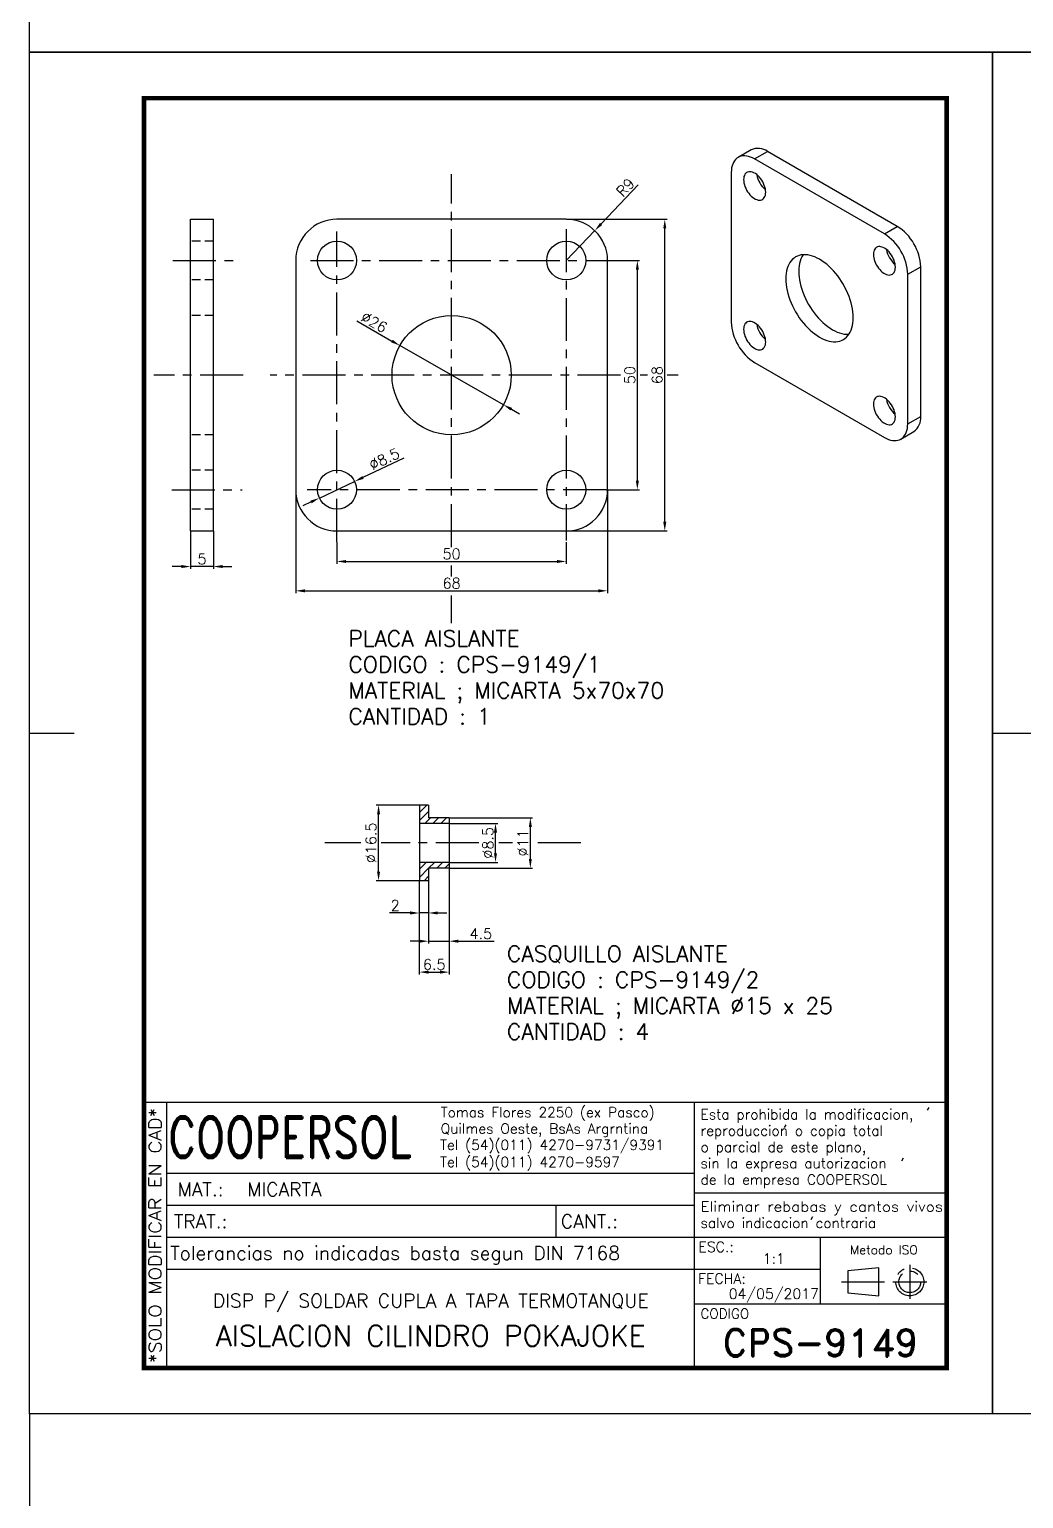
# Model space of a CAD drawing. Extents: x -13768 to 18086, y -10615 to 1188.
# Drawn here: x 0 to 216.8, y -18.5 to 302 of the extents above; entities that cross this region are included whole.
import ezdxf
from ezdxf.enums import TextEntityAlignment as Align

# ---------------------------------------------------------------- set-up
doc = ezdxf.new("R2010")
doc.units = 0
doc.header["$LTSCALE"] = 7.5
doc.header["$MEASUREMENT"] = 0
doc.linetypes.add('CENTER', pattern=[2, 1.25, -0.25, 0.25, -0.25])
doc.linetypes.add('HIDDEN', pattern=[0.375, 0.25, -0.125])
doc.layers.get('0').update_dxf_attribs({"linetype": 'CONTINUOUS'})
doc.layers.get('DEFPOINTS').update_dxf_attribs({"linetype": 'CONTINUOUS'})
for name, color, linetype in [('1', 1, 'CENTER'), ('CL', 1, 'CENTER'), ('CO', 3, 'CONTINUOUS'), ('FI', 1, 'CONTINUOUS'), ('OC', 1, 'HIDDEN'), ('RY', 5, 'CONTINUOUS')]:
    doc.layers.add(name, color=color, linetype=linetype)
doc.styles.add('ROMAND', font='ROMAND')
doc.styles.add('ROMANS', font='ROMANS.SHX')
doc.dimstyles.new('1', dxfattribs={"dimtxt": 2.3, "dimasz": 2, "dimexe": 0.5, "dimexo": 0.0625, "dimgap": 0.5, "dimtad": 1, "dimdec": 4, "dimdsep": 46, "dimtxsty": 'ROMANS', "dimcen": -2, "dimclrt": 7, "dimadec": 0, "dimazin": 0, "dimtfac": 0.869565, "dimtdec": 4, "dimtmove": 0, "dimatfit": 3, "dimfxl": 1, "dimtolj": 1, "dimarcsym": 0})

# ---------------------------------------------------------------- blocks, each defined once
blk = doc.blocks.new('A3G')
for p, q in [((235, 292), (235, 297)), ((0, 148.5), (9.75, 148.5)), ((235, 5), (235, 0))]:
    blk.add_line(p, q)
blk.add_lwpolyline([(0, 297), (420, 297), (420, 0), (0, 0)], close=True)
at = {"const_width": 1}
blk.add_lwpolyline([(25, 287), (410, 287), (410, 10), (25, 10)], close=True, dxfattribs=at)
blk = doc.blocks.new('A4G')
blk.add_line((0, 148.5), (9.75, 148.5))
blk.add_lwpolyline([(0, 297), (210, 297), (210, 0), (0, 0)], close=True)
at = {"const_width": 1}
blk.add_lwpolyline([(25, 287), (200, 287), (200, 10), (25, 10)], close=True, dxfattribs=at)
blk = doc.blocks.new('COOPERSOLROT-02')
for p, q in [((0, 58), (175, 58)), ((0, 0), (0, 58)), ((5, 0), (5, 58)), ((120, 0), (120, 58)), ((175, 0), (175, 58)), ((5, 42.5), (120, 42.5)), ((5, 35.5), (120, 35.5)), ((89.89, 28.5), (89.89, 35.5)), ((120, 38.19), (175, 38.19)), ((5, 28.5), (175, 28.5)), ((147.5, 14), (147.5, 28.5)), ((147.5, 21.5), (5, 21.5)), ((120, 14), (175, 14)), ((0, 0), (175, 0))]:
    blk.add_line(p, q)
at = {"color": 1, "linetype": 'CENTER'}
blk.add_line((166.98, 22.51), (166.98, 15.06), dxfattribs=at)
for points in [[(152.09, 18.79), (161.93, 18.79)], [(163.26, 18.79), (170.71, 18.79)]]:
    blk.add_lwpolyline(points, dxfattribs=at)
at = {"layer": '1'}
for points in [[(170.85, 56.26), (171.21, 56.85)], [(139.66, 52.43), (140.02, 53.02)], [(165.28, 45.22), (165.64, 45.81)], [(145.46, 32.42), (145.82, 33.01)]]:
    blk.add_lwpolyline(points, dxfattribs=at)
blk.add_lwpolyline([(160.25, 18.79), (160.25, 21.83), (153.47, 21.16), (153.47, 16.41), (160.25, 15.74)], close=True, dxfattribs=at)
for radius in [3.05, 2.37]:
    blk.add_circle((166.98, 18.79), radius, dxfattribs=at)
at = {"style": 'ROMANS', "width": 0.996387}
blk.add_text('*SOLO MODIFICAR EN CAD*', height=2.7, rotation=90, dxfattribs=at).set_placement((3.77, 1.09), (3.77, 56.81), align=Align.FIT)
at = {"style": 'ROMAND', "width": 0.75}
blk.add_text('COOPERSOL', height=9, dxfattribs=at).set_placement((5.26, 45.85))
at = {"style": 'ROMANS'}
for s, p in [('MAT.:', (7.32, 37.47)), ('TRAT.:', (6.5, 30.47)), ('CANT.:', (90.89, 30.47)), ('Tolerancias no indicadas basta segun DIN 7168', (5.7, 23.56))]:
    blk.add_text(s, height=3, dxfattribs=at).set_placement(p)
for tag, height, style, p in [('CONJUNTO', 2.3, 'ROMANS', (62.5, 17.5)), ('SUBCONJUNTO', 3, 'ROMANS', (62.5, 11.5)), ('DENOMINACION', 4.5, 'ROMANS', (62.5, 4.75)), ('COD-PLA', 6, 'ROMAND', (147.5, 5.5))]:
    blk.add_attdef(tag, text='', height=height, dxfattribs=dict(style=style)).set_placement(p, align=Align.MIDDLE)
at = {"layer": '1', "style": 'ROMANS'}
for s, height, p in [('Tomas Flores 2250 (ex Pasco)', 2.2, (64.69, 54.68)), ('Esta prohibida la modificacion,', 2.2, (121.36, 54.23)), ('Quilmes Oeste, BsAs Argrntina', 2.2, (64.69, 51.12)), ('reproduccion o copia total', 2.2, (121.36, 50.67)), ('Tel (54)(011) 4270-9731/9391', 2.2, (64.55, 47.56)), ('o parcial de este plano,', 2.2, (121.36, 47.11)), ('Tel (54)(011) 4270-9597', 2.2, (64.55, 43.83)), ('sin la expresa autorizacion ', 2.2, (121.36, 43.55)), ('de la empresa COOPERSOL', 2.2, (121.36, 39.99)), ('salvo indicacion contraria', 2.2, (121.36, 30.54)), ('ESC.:', 2.25, (120.89, 25.29)), ('FECHA:', 2.25, (120.81, 18.36)), ('CODIGO', 2.16, (121.33, 10.78))]:
    blk.add_text(s, height=height, dxfattribs=at).set_placement(p)
at = {"layer": '1', "style": 'ROMANS', "width": 0.96139}
blk.add_text('Eliminar rebabas y cantos vivos', height=2.2, dxfattribs=at).set_placement((121.34, 34.1), (174.21, 34.1), align=Align.FIT)
at = {"layer": '1', "style": 'ROMANS'}
blk.add_text('Metodo ISO', height=1.948, dxfattribs=at).set_placement((161.34, 25.77), align=Align.MIDDLE)
for tag, p in [('MAT', (22.51, 37.47)), ('TRAT', (22.51, 30.47)), ('CANT', (106.49, 30.47))]:
    blk.add_attdef(tag, p, '', height=3, dxfattribs=at)
for tag, p in [('ESC', (137.33, 22.73)), ('FECHA', (137.33, 15.06))]:
    blk.add_attdef(tag, text='', height=2.25, dxfattribs=at).set_placement(p, align=Align.CENTER)
blk = doc.blocks.new('*D165')
at = {"layer": 'CO', "color": 0, "lineweight": -2}
for p, q in [((67.07, 190.16), (67.07, 185.43)), ((117.07, 190.16), (117.07, 185.43)), ((69.07, 185.93), (115.07, 185.93))]:
    blk.add_line(p, q, dxfattribs=at)
at = {"layer": 'CO', "color": 0}
for points in [[(69.07, 186.26), (69.07, 185.6), (67.07, 185.93)], [(115.07, 186.26), (115.07, 185.6), (117.07, 185.93)]]:
    blk.add_solid(points, dxfattribs=at)
at = {"layer": 'DEFPOINTS', "color": 0}
for p in [(67.07, 190.22), (117.07, 190.22), (117.07, 185.93)]:
    blk.add_point(p, dxfattribs=at)
at = {"layer": 'CO', "color": 7, "insert": (92.07, 187.58), "char_height": 2.3, "attachment_point": 5, "style": 'ROMANS'}
blk.add_mtext('\\A1;50', dxfattribs=at)
blk = doc.blocks.new('*D166')
at = {"layer": 'CO', "color": 0, "lineweight": -2}
for p, q in [((58.07, 201.52), (58.07, 179.03)), ((126.07, 201.52), (126.07, 179.03)), ((60.07, 179.53), (124.07, 179.53))]:
    blk.add_line(p, q, dxfattribs=at)
at = {"layer": 'CO', "color": 0}
for points in [[(60.07, 179.86), (60.07, 179.19), (58.07, 179.53)], [(124.07, 179.86), (124.07, 179.19), (126.07, 179.53)]]:
    blk.add_solid(points, dxfattribs=at)
at = {"layer": 'DEFPOINTS', "color": 0}
for p in [(58.07, 201.58), (126.07, 201.58), (126.07, 179.53)]:
    blk.add_point(p, dxfattribs=at)
at = {"layer": 'CO', "color": 7, "insert": (92.07, 181.18), "char_height": 2.3, "attachment_point": 5, "style": 'ROMANS'}
blk.add_mtext('\\A1;68', dxfattribs=at)
blk = doc.blocks.new('*D167')
at = {"layer": 'CO', "color": 0, "lineweight": -2}
for p, q in [((126.88, 251.58), (133.07, 251.58)), ((132.57, 203.58), (132.57, 249.58)), ((125.85, 201.58), (133.07, 201.58))]:
    blk.add_line(p, q, dxfattribs=at)
at = {"layer": 'CO', "color": 0}
for points in [[(132.24, 249.58), (132.91, 249.58), (132.57, 251.58)], [(132.24, 203.58), (132.91, 203.58), (132.57, 201.58)]]:
    blk.add_solid(points, dxfattribs=at)
at = {"layer": 'DEFPOINTS', "color": 0}
for p in [(126.82, 251.58), (132.57, 251.58), (125.79, 201.58)]:
    blk.add_point(p, dxfattribs=at)
at = {"layer": 'CO', "color": 7, "insert": (130.92, 226.58), "char_height": 2.3, "attachment_point": 5, "rotation": 90, "style": 'ROMANS'}
blk.add_mtext('\\A1;50', dxfattribs=at)
blk = doc.blocks.new('*D168')
at = {"layer": 'CO', "color": 0, "lineweight": -2}
for p, q in [((117.14, 260.58), (139.05, 260.58)), ((138.55, 194.58), (138.55, 258.58)), ((117.14, 192.58), (139.05, 192.58))]:
    blk.add_line(p, q, dxfattribs=at)
at = {"layer": 'CO', "color": 0}
for points in [[(138.22, 258.58), (138.89, 258.58), (138.55, 260.58)], [(138.22, 194.58), (138.89, 194.58), (138.55, 192.58)]]:
    blk.add_solid(points, dxfattribs=at)
at = {"layer": 'DEFPOINTS', "color": 0}
for p in [(117.07, 260.58), (138.55, 260.58), (117.07, 192.58)]:
    blk.add_point(p, dxfattribs=at)
at = {"layer": 'CO', "color": 7, "insert": (136.9, 226.58), "char_height": 2.3, "attachment_point": 5, "rotation": 90, "style": 'ROMANS'}
blk.add_mtext('\\A1;68', dxfattribs=at)
blk = doc.blocks.new('*D169')
at = {"layer": 'CO', "color": 0, "lineweight": -2}
for p, q in [((132.77, 268.06), (124.66, 259.55)), ((117.07, 251.58), (123.28, 258.1))]:
    blk.add_line(p, q, dxfattribs=at)
at = {"layer": 'CO', "color": 0}
blk.add_solid([(124.42, 259.78), (124.9, 259.32), (123.28, 258.1)], dxfattribs=at)
at = {"layer": 'DEFPOINTS', "color": 0}
for p in [(123.28, 258.1), (117.07, 251.58)]:
    blk.add_point(p, dxfattribs=at)
at = {"layer": 'CO', "color": 7, "insert": (129.98, 267.53), "char_height": 2.3, "attachment_point": 5, "rotation": 46.3952, "style": 'ROMANS'}
blk.add_mtext('\\A1;R9', dxfattribs=at)
blk = doc.blocks.new('*D170')
at = {"layer": 'CO', "color": 0, "lineweight": -2}
for p, q in [((81.68, 208.47), (72.73, 204.25)), ((63.23, 199.77), (70.92, 203.39)), ((61.42, 198.91), (59.61, 198.06))]:
    blk.add_line(p, q, dxfattribs=at)
at = {"layer": 'CO', "color": 0}
for points in [[(72.58, 204.55), (72.87, 203.95), (70.92, 203.39)], [(61.28, 199.21), (61.56, 198.61), (63.23, 199.77)]]:
    blk.add_solid(points, dxfattribs=at)
at = {"layer": 'DEFPOINTS', "color": 0}
for p in [(70.92, 203.39), (63.23, 199.77)]:
    blk.add_point(p, dxfattribs=at)
at = {"layer": 'CO', "color": 7, "insert": (77.4, 208.28), "char_height": 2.3, "attachment_point": 5, "rotation": 25.2679, "style": 'ROMANS'}
blk.add_mtext('\\A1;∅8.5', dxfattribs=at)
blk = doc.blocks.new('*D171')
at = {"layer": 'CO', "color": 0, "lineweight": -2}
for p, q in [((71.4, 238.39), (79.05, 234.02)), ((103.36, 220.13), (80.79, 233.03)), ((105.1, 219.14), (106.84, 218.15))]:
    blk.add_line(p, q, dxfattribs=at)
at = {"layer": 'CO', "color": 0}
for points in [[(79.21, 234.31), (78.88, 233.73), (80.79, 233.03)], [(105.26, 219.43), (104.93, 218.85), (103.36, 220.13)]]:
    blk.add_solid(points, dxfattribs=at)
at = {"layer": 'DEFPOINTS', "color": 0}
for p in [(80.79, 233.03), (103.36, 220.13)]:
    blk.add_point(p, dxfattribs=at)
at = {"layer": 'CO', "color": 7, "insert": (75.18, 238.13), "char_height": 2.3, "attachment_point": 5, "rotation": 330.2618, "style": 'ROMANS'}
blk.add_mtext('\\A1;∅26', dxfattribs=at)
blk = doc.blocks.new('*D172')
at = {"layer": 'CO', "color": 0, "lineweight": -2}
for p, q in [((35.14, 192.52), (35.14, 184.32)), ((40.14, 192.52), (40.14, 184.32)), ((33.14, 184.82), (31.14, 184.82)), ((40.14, 184.82), (35.14, 184.82)), ((42.14, 184.82), (44.14, 184.82))]:
    blk.add_line(p, q, dxfattribs=at)
at = {"layer": 'CO', "color": 0}
for points in [[(33.14, 185.16), (33.14, 184.49), (35.14, 184.82)], [(42.14, 185.16), (42.14, 184.49), (40.14, 184.82)]]:
    blk.add_solid(points, dxfattribs=at)
at = {"layer": 'DEFPOINTS', "color": 0}
for p in [(35.14, 192.58), (40.14, 192.58), (35.14, 184.82)]:
    blk.add_point(p, dxfattribs=at)
at = {"layer": 'CO', "color": 7, "insert": (37.64, 186.47), "char_height": 2.3, "attachment_point": 5, "style": 'ROMANS'}
blk.add_mtext('\\A1;5', dxfattribs=at)
blk = doc.blocks.new('*D173')
at = {"layer": 'CO', "color": 0, "lineweight": -2}
for p, q in [((85.03, 116.23), (85.03, 108.75)), ((87.03, 116.23), (87.03, 108.75)), ((83.03, 109.25), (78.5, 109.25)), ((87.03, 109.25), (85.03, 109.25)), ((89.03, 109.25), (91.03, 109.25))]:
    blk.add_line(p, q, dxfattribs=at)
at = {"layer": 'CO', "color": 0}
for points in [[(83.03, 109.59), (83.03, 108.92), (85.03, 109.25)], [(89.03, 109.59), (89.03, 108.92), (87.03, 109.25)]]:
    blk.add_solid(points, dxfattribs=at)
at = {"layer": 'DEFPOINTS', "color": 0}
for p in [(85.03, 116.29), (87.03, 116.29), (85.03, 109.25)]:
    blk.add_point(p, dxfattribs=at)
at = {"layer": 'CO', "color": 7, "insert": (79.77, 110.9), "char_height": 2.3, "attachment_point": 5, "style": 'ROMANS'}
blk.add_mtext('\\A1;2', dxfattribs=at)
blk = doc.blocks.new('*D174')
at = {"layer": 'CO', "color": 0, "lineweight": -2}
for p, q in [((91.53, 118.98), (91.53, 102.6)), ((87.03, 116.16), (87.03, 102.6)), ((85.03, 103.1), (83.03, 103.1)), ((87.03, 103.1), (91.53, 103.1)), ((93.53, 103.1), (101.35, 103.1))]:
    blk.add_line(p, q, dxfattribs=at)
at = {"layer": 'CO', "color": 0}
for points in [[(85.03, 103.43), (85.03, 102.76), (87.03, 103.1)], [(93.53, 103.43), (93.53, 102.76), (91.53, 103.1)]]:
    blk.add_solid(points, dxfattribs=at)
at = {"layer": 'DEFPOINTS', "color": 0}
for p in [(91.53, 119.04), (87.03, 116.23), (91.53, 103.1)]:
    blk.add_point(p, dxfattribs=at)
at = {"layer": 'CO', "color": 7, "insert": (98.44, 104.75), "char_height": 2.3, "attachment_point": 5, "style": 'ROMANS'}
blk.add_mtext('\\A1;4.5', dxfattribs=at)
blk = doc.blocks.new('*D175')
at = {"layer": 'CO', "color": 0, "lineweight": -2}
for p, q in [((91.53, 118.98), (91.53, 95.85)), ((85.03, 116.16), (85.03, 95.85)), ((87.03, 96.35), (89.53, 96.35))]:
    blk.add_line(p, q, dxfattribs=at)
at = {"layer": 'CO', "color": 0}
for points in [[(87.03, 96.68), (87.03, 96.02), (85.03, 96.35)], [(89.53, 96.68), (89.53, 96.02), (91.53, 96.35)]]:
    blk.add_solid(points, dxfattribs=at)
at = {"layer": 'DEFPOINTS', "color": 0}
for p in [(91.53, 119.04), (85.03, 116.23), (91.53, 96.35)]:
    blk.add_point(p, dxfattribs=at)
at = {"layer": 'CO', "color": 7, "insert": (88.28, 98), "char_height": 2.3, "attachment_point": 5, "style": 'ROMANS'}
blk.add_mtext('\\A1;6.5', dxfattribs=at)
blk = doc.blocks.new('*D176')
at = {"layer": 'CO', "color": 0, "lineweight": -2}
for p, q in [((91.6, 128.79), (102.14, 128.79)), ((101.64, 122.29), (101.64, 126.79)), ((91.6, 120.29), (102.14, 120.29))]:
    blk.add_line(p, q, dxfattribs=at)
at = {"layer": 'CO', "color": 0}
for points in [[(101.31, 126.79), (101.97, 126.79), (101.64, 128.79)], [(101.31, 122.29), (101.97, 122.29), (101.64, 120.29)]]:
    blk.add_solid(points, dxfattribs=at)
at = {"layer": 'DEFPOINTS', "color": 0}
for p in [(91.53, 128.79), (101.64, 128.79), (91.53, 120.29)]:
    blk.add_point(p, dxfattribs=at)
at = {"layer": 'CO', "color": 7, "insert": (99.99, 124.54), "char_height": 2.3, "attachment_point": 5, "rotation": 90, "style": 'ROMANS'}
blk.add_mtext('\\A1;%%C8.5', dxfattribs=at)
blk = doc.blocks.new('*D177')
at = {"layer": 'CO', "color": 0, "lineweight": -2}
for p, q in [((91.6, 130.04), (109.74, 130.04)), ((109.24, 121.04), (109.24, 128.04)), ((91.6, 119.04), (109.74, 119.04))]:
    blk.add_line(p, q, dxfattribs=at)
at = {"layer": 'CO', "color": 0}
for points in [[(108.91, 128.04), (109.57, 128.04), (109.24, 130.04)], [(108.91, 121.04), (109.57, 121.04), (109.24, 119.04)]]:
    blk.add_solid(points, dxfattribs=at)
at = {"layer": 'DEFPOINTS', "color": 0}
for p in [(91.53, 130.04), (109.24, 130.04), (91.53, 119.04)]:
    blk.add_point(p, dxfattribs=at)
at = {"layer": 'CO', "color": 7, "insert": (107.59, 124.54), "char_height": 2.3, "attachment_point": 5, "rotation": 90, "style": 'ROMANS'}
blk.add_mtext('\\A1;%%C11', dxfattribs=at)
blk = doc.blocks.new('*D178')
at = {"layer": 'CO', "color": 0, "lineweight": -2}
for p, q in [((84.97, 132.79), (75.64, 132.79)), ((76.14, 118.29), (76.14, 130.79)), ((84.97, 116.29), (75.64, 116.29))]:
    blk.add_line(p, q, dxfattribs=at)
at = {"layer": 'CO', "color": 0}
for points in [[(75.81, 130.79), (76.47, 130.79), (76.14, 132.79)], [(75.81, 118.29), (76.47, 118.29), (76.14, 116.29)]]:
    blk.add_solid(points, dxfattribs=at)
at = {"layer": 'DEFPOINTS', "color": 0}
for p in [(76.14, 132.79), (85.03, 132.79), (85.03, 116.29)]:
    blk.add_point(p, dxfattribs=at)
at = {"layer": 'CO', "color": 7, "insert": (74.49, 124.54), "char_height": 2.3, "attachment_point": 5, "rotation": 90, "style": 'ROMANS'}
blk.add_mtext('\\A1;%%C16.5', dxfattribs=at)
blk = doc.blocks.new('A1G')
blk.add_lwpolyline([(0, 0), (841, 0), (841, 594), (0, 594)], close=True)

msp = doc.modelspace()

# ---------------------------------------------------------------- hatches: boundary and pattern name
at = {"layer": 'RY'}
h = msp.add_hatch(dxfattribs=at)
h.set_pattern_fill('ANSI31', color=256, scale=10, style=0)
h.set_pattern_definition([(45, (12673.4259, -11905.4418), (-0.88388348, 0.88388348), [])])
h.paths.add_polyline_path([(91.53336, 130.03838), (87.03336, 130.03838), (87.03336, 132.78838), (85.03336, 132.78838), (85.03336, 128.78838), (91.53336, 128.78838)])
h.paths.add_polyline_path([(91.53336, 120.28838), (85.03336, 120.28838), (85.03336, 116.28838), (87.03336, 116.28838), (87.03336, 119.03838), (91.53336, 119.03838)])

# ---------------------------------------------------------------- linework, layer by layer
for p, q in [((35.13797, 192.58065), (35.13797, 260.58065)), ((35.13797, 260.58065), (40.13797, 260.58065)), ((40.13797, 192.58065), (40.13797, 260.58065)), ((117.07399, 260.58065), (67.07399, 260.58065)), ((58.07399, 251.58065), (58.07399, 201.58065)), ((126.07399, 201.58065), (126.07399, 251.58065)), ((35.13797, 192.58065), (40.13797, 192.58065)), ((67.07399, 192.58065), (117.07399, 192.58065)), ((85.03336, 132.78838), (85.03336, 116.28838)), ((87.03336, 132.78838), (85.03336, 132.78838)), ((87.03336, 132.78838), (87.03336, 130.03838)), ((91.53336, 128.78838), (85.03336, 128.78838)), ((91.53336, 130.03838), (87.03336, 130.03838)), ((91.53336, 130.03838), (91.53336, 119.03838)), ((91.53336, 120.28838), (85.03336, 120.28838)), ((91.53336, 119.03838), (87.03336, 119.03838)), ((87.03336, 119.03838), (87.03336, 116.28838)), ((87.03336, 116.28838), (85.03336, 116.28838))]:
    msp.add_line(p, q)
for centre, radius in [((67.07399, 251.58065), 4.25), ((117.07399, 251.58065), 4.25), ((92.07399, 226.58065), 13), ((67.07399, 201.58065), 4.25), ((117.07399, 201.58065), 4.25)]:
    msp.add_circle(centre, radius)
for centre, start, end in [((67.07399, 251.58065), 90, 180), ((117.07399, 251.58065), 0, 90), ((67.07399, 201.58065), 180, 270), ((117.07399, 201.58065), 270, 0)]:
    msp.add_arc(centre, 9, start, end)
at = {"layer": 'CL'}
for p, q in [((92.07399, 189.04485), (92.07399, 270.41684)), ((67.07399, 190.21893), (67.07399, 257.94642)), ((117.07399, 258.40342), (117.07399, 190.51057)), ((31.29608, 251.58065), (45.89499, 251.58065)), ((61.26533, 251.58065), (126.81762, 251.58065)), ((46.61248, 226.58065), (27.1425, 226.58065)), ((128.93205, 226.58065), (52.47825, 226.58065)), ((134.77064, 226.58065), (133.15485, 226.58065)), ((141.50395, 226.58065), (139.08232, 226.58065)), ((31.0365, 201.58065), (46.39991, 201.58065)), ((125.79065, 201.58065), (60.57486, 201.58065)), ((92.07399, 182.67129), (92.07399, 185.04434)), ((92.07399, 172.47646), (92.07399, 178.54172)), ((72.25475, 124.53838), (64.39614, 124.53838)), ((98.00942, 124.53838), (76.73014, 124.53838)), ((105.35586, 124.53838), (102.40038, 124.53838)), ((120.22651, 124.53838), (110.16897, 124.53838))]:
    msp.add_line(p, q, dxfattribs=at)
at = {"layer": 'FI'}
for p, q in [((157.38084, 275.71841), (154.55241, 274.08559)), ((158.15212, 273.72914), (160.98055, 275.36195)), ((186.43639, 257.40097), (158.15212, 273.72914)), ((189.26482, 259.03379), (160.98055, 275.36195)), ((153.06095, 270.78911), (153.06095, 238.12748)), ((186.43639, 257.40097), (189.26482, 259.03379)), ((191.52756, 248.58281), (194.35599, 250.21563)), ((194.35599, 217.55399), (194.35599, 250.21563)), ((191.52756, 215.92118), (191.52756, 248.58281)), ((158.15212, 229.30932), (186.43639, 212.98115)), ((191.52756, 215.92118), (194.35599, 217.55399)), ((190.0361, 212.6247), (192.86453, 214.25751))]:
    msp.add_line(p, q, dxfattribs=at)
at = {"layer": 'FI', "flags": 128}
for points in [[(158.15212, 273.72914), (157.7084, 273.96292), (157.26805, 274.15018), (156.83443, 274.2895), (156.41084, 274.3798), (156.0005, 274.42042), (155.60654, 274.41102), (155.23195, 274.3517), (154.87958, 274.24289), (154.55212, 274.08543), (154.25206, 273.88051), (153.98168, 273.6297), (153.74304, 273.3349), (153.53796, 272.99836), (153.36799, 272.62263), (153.23443, 272.21059), (153.1383, 271.76535), (153.08033, 271.29032), (153.06095, 270.78911)], [(160.55629, 266.46215), (160.53733, 266.82105), (160.48075, 267.19617), (160.38746, 267.58161), (160.25891, 267.97129), (160.09713, 268.35905), (159.90468, 268.73878), (159.68459, 269.10449), (159.44034, 269.45043), (159.17577, 269.77112), (158.89505, 270.06152), (158.60262, 270.31704), (158.30308, 270.53366), (158.00116, 270.70795), (157.70163, 270.83717), (157.40919, 270.91929), (157.12848, 270.95299), (156.86391, 270.93777), (156.61965, 270.87385), (156.39956, 270.76224), (156.20711, 270.6047), (156.04534, 270.40373), (155.91679, 270.16248), (155.82349, 269.88476), (155.76692, 269.57495), (155.74796, 269.23794), (155.76692, 268.87904), (155.82349, 268.50391), (155.91679, 268.11847), (156.04534, 267.7288), (156.20711, 267.34104), (156.39956, 266.96131), (156.61965, 266.59559), (156.86391, 266.24966), (157.12848, 265.92896), (157.40919, 265.63857), (157.70163, 265.38304), (158.00116, 265.16643), (158.30308, 264.99214), (158.60262, 264.86291), (158.89505, 264.7808), (159.17577, 264.74709), (159.44034, 264.76232), (159.68459, 264.82624), (159.90468, 264.93785), (160.09713, 265.09538), (160.25891, 265.29636), (160.38746, 265.53761), (160.48075, 265.81533), (160.53733, 266.12514), (160.55629, 266.46215)], [(188.84056, 250.13399), (188.8216, 250.49289), (188.76503, 250.86801), (188.67173, 251.25345), (188.54318, 251.64312), (188.3814, 252.03088), (188.18895, 252.41062), (187.96886, 252.77633), (187.72461, 253.12227), (187.46004, 253.44296), (187.17932, 253.73336), (186.88689, 253.98888), (186.58735, 254.20549), (186.28543, 254.37979), (185.9859, 254.50901), (185.69347, 254.59112), (185.41275, 254.62483), (185.14818, 254.60961), (184.90392, 254.54569), (184.68383, 254.43408), (184.49138, 254.27654), (184.32961, 254.07556), (184.20106, 253.83431), (184.10776, 253.55659), (184.05119, 253.24679), (184.03223, 252.90977), (184.05119, 252.55088), (184.10776, 252.17575), (184.20106, 251.79031), (184.32961, 251.40064), (184.49138, 251.01288), (184.68383, 250.63315), (184.90392, 250.26743), (185.14818, 249.9215), (185.41275, 249.6008), (185.69347, 249.3104), (185.9859, 249.05488), (186.28543, 248.83827), (186.58735, 248.66397), (186.88689, 248.53475), (187.17932, 248.45264), (187.46004, 248.41893), (187.72461, 248.43415), (187.96886, 248.49807), (188.18895, 248.60968), (188.3814, 248.76722), (188.54318, 248.9682), (188.67173, 249.20945), (188.76503, 249.48717), (188.8216, 249.79698), (188.84056, 250.13399)], [(179.64817, 239.10982), (179.62943, 239.72645), (179.57332, 240.36158), (179.48011, 241.01195), (179.35028, 241.67427), (179.1845, 242.34515), (178.98361, 243.02118), (178.74863, 243.69891), (178.48076, 244.37489), (178.18137, 245.04567), (177.85197, 245.70784), (177.49426, 246.35802), (177.11005, 246.99289), (176.70129, 247.60923), (176.27008, 248.2039), (175.81861, 248.77385), (175.34918, 249.31619), (174.86419, 249.82816), (174.36609, 250.30714), (173.85744, 250.75069), (173.34083, 251.15656), (172.81888, 251.52268), (172.29426, 251.84717), (171.76964, 252.12839), (171.24769, 252.36491), (170.73107, 252.55551), (170.22242, 252.69923), (169.72433, 252.79533), (169.23933, 252.84333), (168.7699, 252.84298), (168.31843, 252.79429), (167.88722, 252.69749), (167.47847, 252.55308), (167.09426, 252.36181), (166.73654, 252.12464), (166.40715, 251.84278), (166.10775, 251.51767), (165.83989, 251.15097), (165.60491, 250.74454), (165.40401, 250.30046), (165.23823, 249.82098), (165.10841, 249.30856), (165.0152, 248.7658), (164.95908, 248.19546), (164.94035, 247.60047), (164.95908, 246.98384), (165.0152, 246.34872), (165.10841, 245.69834), (165.23823, 245.03602), (165.40401, 244.36514), (165.60491, 243.68911), (165.83989, 243.01138), (166.10775, 242.3354), (166.40715, 241.66462), (166.73654, 241.00245), (167.09426, 240.35227), (167.47847, 239.7174), (167.88722, 239.10106), (168.31843, 238.50639), (168.7699, 237.93644), (169.23933, 237.3941), (169.72433, 236.88213), (170.22242, 236.40315), (170.73107, 235.9596), (171.24769, 235.55373), (171.76964, 235.18762), (172.29426, 234.86312), (172.81888, 234.5819), (173.34083, 234.34539), (173.85744, 234.15478), (174.36609, 234.01106), (174.86419, 233.91496), (175.34918, 233.86696), (175.81861, 233.86731), (176.27008, 233.91601), (176.70129, 234.0128), (177.11005, 234.15721), (177.49426, 234.34848), (177.85197, 234.58565), (178.18137, 234.86751), (178.48076, 235.19262), (178.74863, 235.55932), (178.98361, 235.96575), (179.1845, 236.40983), (179.35028, 236.88931), (179.48011, 237.40173), (179.57332, 237.94449), (179.62943, 238.51483), (179.64817, 239.10982)], [(168.70485, 252.83902), (168.66831, 252.78379), (168.43333, 252.37736), (168.23244, 251.93327), (168.06666, 251.4538), (167.93683, 250.94137), (167.84363, 250.39861), (167.78751, 249.82828), (167.76877, 249.23328), (167.78751, 248.61665), (167.84363, 247.98153), (167.93683, 247.33116), (168.06666, 246.66884), (168.23244, 245.99796), (168.43333, 245.32193), (168.66831, 244.6442), (168.93618, 243.96822), (169.23558, 243.29744), (169.56497, 242.63527), (169.92268, 241.98509), (170.3069, 241.35021), (170.71565, 240.73387), (171.14686, 240.13921), (171.59833, 239.56926), (172.06776, 239.02691), (172.55276, 238.51495), (173.05085, 238.03597), (173.5595, 237.59241), (174.07611, 237.18655), (174.59806, 236.82043), (175.12268, 236.49594), (175.64731, 236.21472), (176.16926, 235.9782), (176.68587, 235.7876), (177.19452, 235.64388), (177.69261, 235.54777), (178.17761, 235.49977), (178.64704, 235.50012), (178.7121, 235.50408)], [(160.55629, 233.80052), (160.53733, 234.15942), (160.48075, 234.53454), (160.38746, 234.91998), (160.25891, 235.30965), (160.09713, 235.69741), (159.90468, 236.07715), (159.68459, 236.44286), (159.44034, 236.7888), (159.17577, 237.10949), (158.89505, 237.39989), (158.60262, 237.65541), (158.30308, 237.87202), (158.00116, 238.04632), (157.70163, 238.17554), (157.40919, 238.25765), (157.12848, 238.29136), (156.86391, 238.27614), (156.61965, 238.21222), (156.39956, 238.10061), (156.20711, 237.94307), (156.04534, 237.74209), (155.91679, 237.50084), (155.82349, 237.22312), (155.76692, 236.91331), (155.74796, 236.5763), (155.76692, 236.2174), (155.82349, 235.84228), (155.91679, 235.45684), (156.04534, 235.06717), (156.20711, 234.67941), (156.39956, 234.29967), (156.61965, 233.93396), (156.86391, 233.58802), (157.12848, 233.26733), (157.40919, 232.97693), (157.70163, 232.72141), (158.00116, 232.5048), (158.30308, 232.3305), (158.60262, 232.20128), (158.89505, 232.11917), (159.17577, 232.08546), (159.44034, 232.10068), (159.68459, 232.1646), (159.90468, 232.27621), (160.09713, 232.43375), (160.25891, 232.63473), (160.38746, 232.87598), (160.48075, 233.1537), (160.53733, 233.46351), (160.55629, 233.80052)], [(188.84056, 217.47235), (188.8216, 217.83125), (188.76503, 218.20638), (188.67173, 218.59182), (188.54318, 218.98149), (188.3814, 219.36925), (188.18895, 219.74898), (187.96886, 220.1147), (187.72461, 220.46063), (187.46004, 220.78133), (187.17932, 221.07173), (186.88689, 221.32725), (186.58735, 221.54386), (186.28543, 221.71815), (185.9859, 221.84738), (185.69347, 221.92949), (185.41275, 221.9632), (185.14818, 221.94797), (184.90392, 221.88405), (184.68383, 221.77245), (184.49138, 221.61491), (184.32961, 221.41393), (184.20106, 221.17268), (184.10776, 220.89496), (184.05119, 220.58515), (184.03223, 220.24814), (184.05119, 219.88924), (184.10776, 219.51412), (184.20106, 219.12868), (184.32961, 218.73901), (184.49138, 218.35125), (184.68383, 217.97151), (184.90392, 217.6058), (185.14818, 217.25986), (185.41275, 216.93917), (185.69347, 216.64877), (185.9859, 216.39325), (186.28543, 216.17663), (186.58735, 216.00234), (186.88689, 215.87312), (187.17932, 215.79101), (187.46004, 215.7573), (187.72461, 215.77252), (187.96886, 215.83644), (188.18895, 215.94805), (188.3814, 216.10559), (188.54318, 216.30656), (188.67173, 216.54782), (188.76503, 216.82553), (188.8216, 217.13534), (188.84056, 217.47235)], [(186.43639, 212.98115), (186.88012, 212.74737), (187.32047, 212.56011), (187.75408, 212.42079), (188.17768, 212.33049), (188.58801, 212.28988), (188.98198, 212.29927), (189.35657, 212.3586), (189.70893, 212.4674), (190.03639, 212.62487), (190.33646, 212.82978), (190.60683, 213.08059), (190.84547, 213.37539), (191.05056, 213.71193), (191.22053, 214.08766), (191.35408, 214.4997), (191.45022, 214.94494), (191.50819, 215.41997), (191.52756, 215.92118)]]:
    msp.add_lwpolyline(points, dxfattribs=at)
at = {"layer": 'FI'}
for centre, radius, start, end in [((158.87366, 272.43956), 3.60268, 54.2103576, 114.4791839), ((164.01402, 271.23404), 5.47135, 189.8208347, 230.1737888), ((180.51617, 248.10416), 11.02179, 2.4890161, 57.510984), ((183.3446, 249.73697), 11.02179, 2.4890161, 57.510984), ((192.29829, 254.90588), 5.47135, 189.8208347, 230.1737888), ((164.07234, 238.60613), 11.02179, 182.4890161, 237.510984), ((164.01402, 238.57241), 5.47135, 189.8208347, 230.1737888), ((192.29829, 222.24425), 5.47135, 189.8208347, 230.1737888), ((190.80728, 217.17394), 3.56901, 305.1992201, 6.1129603)]:
    msp.add_arc(centre, radius, start, end, dxfattribs=at)
at = {"layer": 'OC'}
for p, q in [((40.13797, 255.83065), (35.13797, 255.83065)), ((40.13797, 247.33065), (35.13797, 247.33065)), ((40.13797, 239.58065), (35.13797, 239.58065)), ((40.13797, 213.58065), (35.13797, 213.58065)), ((40.13797, 205.83065), (35.13797, 205.83065)), ((40.13797, 197.33065), (35.13797, 197.33065))]:
    msp.add_line(p, q, dxfattribs=at)

# ---------------------------------------------------------------- block references
for name, p in [('A3G', (0, 297)), ('A4G', (0, 0)), ('A4G', (210, 0))]:
    msp.add_blockref(name, p)
ref = msp.add_blockref('COOPERSOLROT-02', (25, 10))
ref.add_attrib('COD-PLA', 'CPS-9149', dxfattribs={"height": 6, "style": 'ROMAND'}).set_placement((172.5, 15.5), align=Align.MIDDLE)
ref.add_attrib('FECHA', '04/05/2017', dxfattribs={"layer": '1', "height": 2.25, "style": 'ROMANS'}).set_placement((162.33468, 25.061), align=Align.CENTER)
ref.add_attrib('MAT', 'MICARTA', (47.50529, 47.46815), dxfattribs={"layer": '1', "height": 3, "style": 'ROMANS'})
ref.add_attrib('ESC', '1:1', dxfattribs={"layer": '1', "height": 2.25, "style": 'ROMANS'}).set_placement((162.33468, 32.72855), align=Align.CENTER)
ref.add_attrib('DENOMINACION', 'AISLACION CILINDRO POKAJOKE', dxfattribs={"height": 4.5, "style": 'ROMANS'}).set_placement((87.5, 17.03781), align=Align.MIDDLE)
ref.add_attrib('SUBCONJUNTO', 'DISP P/ SOLDAR CUPLA A TAPA TERMOTANQUE', dxfattribs={"height": 3, "style": 'ROMANS'}).set_placement((87.5, 24.47785), align=Align.MIDDLE)
at = {"xscale": 2.5, "yscale": 2.5, "zscale": 2.5}
msp.add_blockref('A1G', (0, -1485), dxfattribs=at)

# ---------------------------------------------------------------- texts
at = {"layer": 'CO', "style": 'ROMANS'}
for s, p in [('PLACA AISLANTE', (69.55772, 167.38871)), ('CODIGO : CPS-9149/1', (69.55772, 161.72204)), ('MATERIAL ; MICARTA 5x70x70', (69.55772, 156.05537)), ('CANTIDAD : 1', (69.55772, 150.38871)), ('CASQUILLO AISLANTE', (104.13212, 98.61316)), ('CODIGO : CPS-9149/2', (104.13212, 92.94649)), ('MATERIAL ; MICARTA %%C15 x 25', (104.13212, 87.27983)), ('CANTIDAD : 4', (104.13212, 81.61316))]:
    msp.add_text(s, height=3.5, dxfattribs=at).set_placement(p)

# ---------------------------------------------------------------- dimensions: what is measured, and where the dimension line sits
at = {"layer": 'CO'}
dim = msp.add_radius_dim(center=(117.07399, 251.58065), mpoint=(123.28111, 258.09768), dimstyle='1', dxfattribs=at)
dim.commit()
dim.dimension.update_dxf_attribs({"geometry": '*D169', "text_midpoint": (131.17791, 266.38875), "dimtype": 164})
for base, p1, p2, picture, middle in [((138.55302, 260.58065), (117.07399, 192.58065), (117.07399, 260.58065), '*D168', (136.90302, 226.58065)), ((132.57336, 251.58065), (125.79065, 201.58065), (126.81762, 251.58065), '*D167', (130.92336, 226.58065))]:
    dim = msp.add_linear_dim(base=base, p1=p1, p2=p2, angle=90, dimstyle='1', dxfattribs=at)
    dim.commit()
    dim.dimension.update_dxf_attribs({"geometry": picture, "text_midpoint": middle})
for p1, p2, picture, middle in [((103.3619, 220.13215), (80.78608, 233.02915), '*D171', (75.17705, 238.13371)), ((63.23062, 199.76654), (70.91736, 203.39477), '*D170', (77.40241, 208.28036))]:
    dim = msp.add_diameter_dim_2p(p1=p1, p2=p2, dimstyle='1', dxfattribs=at)
    dim.commit()
    dim.dimension.update_dxf_attribs({"geometry": picture, "text_midpoint": middle})
for base, p1, p2, picture, middle in [((126.07399, 179.52593), (58.07399, 201.58065), (126.07399, 201.58065), '*D166', (92.07399, 181.17593)), ((35.13797, 184.824), (40.13797, 192.58065), (35.13797, 192.58065), '*D172', (37.63797, 186.474)), ((117.07399, 185.93), (67.07399, 190.21893), (117.07399, 190.21893), '*D165', (92.07399, 187.58)), ((91.53336, 103.09707), (87.03336, 116.22588), (91.53336, 119.03838), '*D174', (98.44289, 104.74707)), ((91.53336, 96.34924), (85.03336, 116.22588), (91.53336, 119.03838), '*D175', (88.28336, 97.99924)), ((85.03336, 109.25445), (87.03336, 116.28838), (85.03336, 116.28838), '*D173', (79.7667, 110.90445))]:
    dim = msp.add_linear_dim(base=base, p1=p1, p2=p2, dimstyle='1', dxfattribs=at)
    dim.commit()
    dim.dimension.update_dxf_attribs({"geometry": picture, "text_midpoint": middle})
for base, p1, p2, picture, middle in [((76.13904, 132.78838), (85.03336, 116.28838), (85.03336, 132.78838), '*D178', (74.48904, 124.53838)), ((109.24015, 130.03838), (91.53336, 119.03838), (91.53336, 130.03838), '*D177', (107.59015, 124.53838)), ((101.64042, 128.78838), (91.53336, 120.28838), (91.53336, 128.78838), '*D176', (99.99042, 124.53838))]:
    dim = msp.add_linear_dim(base=base, p1=p1, p2=p2, angle=90, text='%%C<>', dimstyle='1', dxfattribs=at)
    dim.commit()
    dim.dimension.update_dxf_attribs({"geometry": picture, "text_midpoint": middle})

doc.saveas('drawing.dxf')
